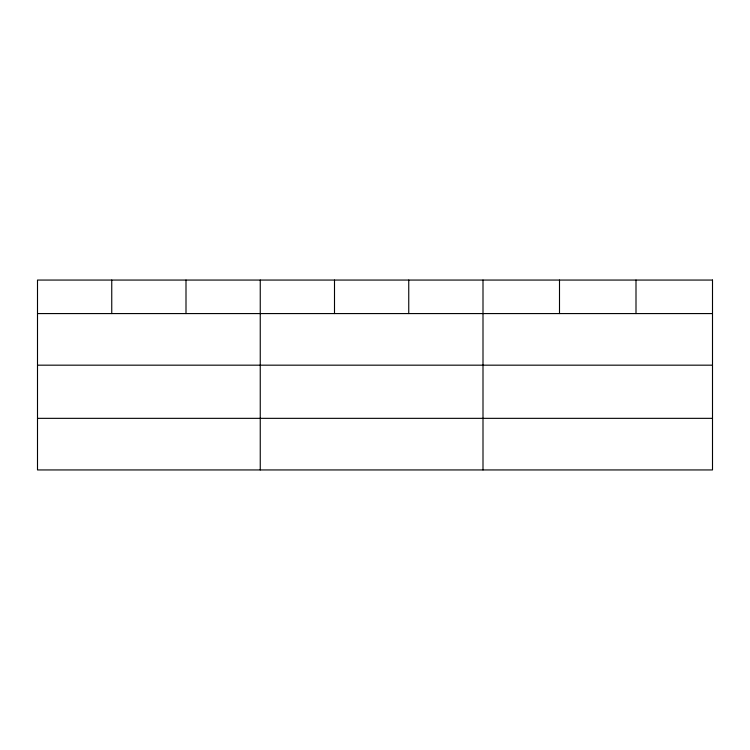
<?xml version="1.0" encoding="UTF-8"?>
<svg xmlns="http://www.w3.org/2000/svg" width="750" height="750" viewBox="0 0 750 750"><rect width="100%" height="100%" fill="white"/><g stroke="black" fill="none" stroke-linecap="round" stroke-linejoin="round"><path stroke-width="1.12" d="M37.5 313.575L712.5 313.575M37.5 365.175L712.5 365.175M37.5 418.341L712.5 418.341M636 280.059L636 313.575M559.5 280.059L559.5 313.575M483 280.059L483 469.941M408.75 280.059L408.75 313.575M334.5 280.059L334.5 313.575M260.25 280.059L260.25 469.941M186 280.059L186 313.575M111.75 280.059L111.75 313.575M712.5 280.059L37.5 280.059L37.5 469.941L712.5 469.941L712.5 280.059"/></g></svg>
